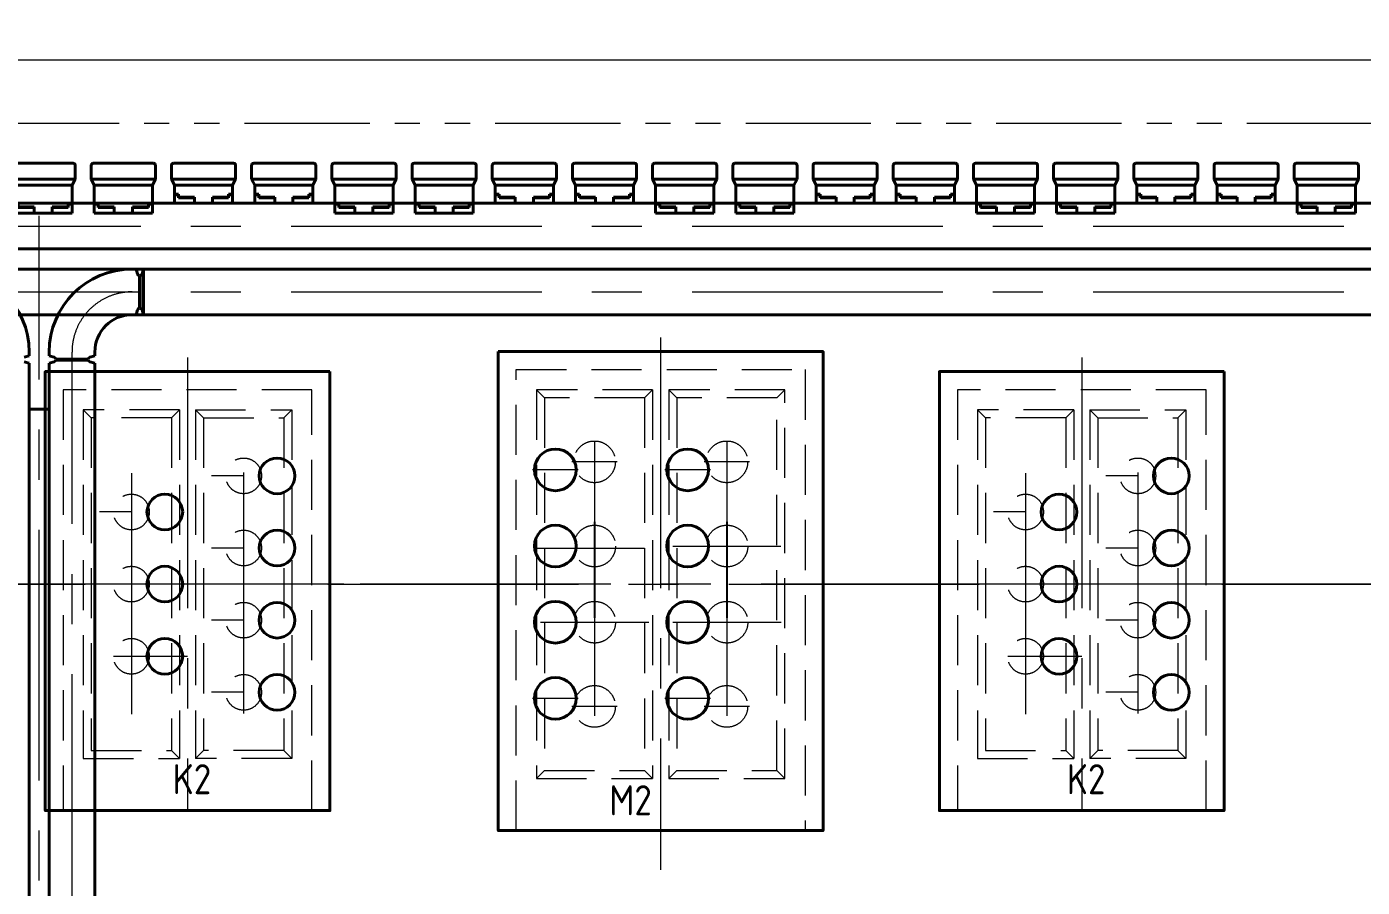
# Model space of a CAD drawing. Header units: millimetres. Extents: x 52110 to 400893, y -153728 to 31997.
# Drawn here: x 174106 to 177437, y -19887 to -17740 of the extents above; entities that cross this region are included whole.
import ezdxf

# ---------------------------------------------------------------- set-up
doc = ezdxf.new("R2010")
doc.units = ezdxf.units.MM
doc.header["$LTSCALE"] = 500
for name, pattern in [('CENTER', [2, 1.25, -0.25, 0.25, -0.25]), ('DASHED2', [0.375, 0.25, -0.125]), ('PHANTOM2', [1.25, 0.625, -0.125, 0.125, -0.125, 0.125, -0.125])]:
    doc.linetypes.add(name, pattern=pattern)
for name, color, linetype, lineweight in [('2D', 4, 'PHANTOM2', 20), ('BIAOZHU', 3, 'Continuous', 25), ('SHI', 7, 'Continuous', 40), ('WEN', 3, 'Continuous', 20), ('XU', 6, 'DASHED2', 20), ('ZHONG', 1, 'CENTER', 20)]:
    doc.layers.add(name, color=color, linetype=linetype, lineweight=lineweight)
doc.styles.add('GB', font='gbenor.shx', dxfattribs={"bigfont": 'gbcbig.shx'})
doc.dimstyles.new('ISO-25$0', dxfattribs={"dimscale": 40, "dimtxt": 3.5, "dimasz": 3.5, "dimexe": 1, "dimexo": 0.2, "dimgap": 1.2, "dimtad": 1, "dimtoh": 1, "dimdec": 1, "dimzin": 9, "dimdsep": 46, "dimtxsty": 'GB', "dimcen": 0, "dimclrd": 3, "dimclre": 3, "dimclrt": 256, "dimadec": 0, "dimazin": 2, "dimtfac": 1, "dimtdec": 1, "dimtix": 1, "dimtmove": 0, "dimatfit": 3, "dimldrblk": 'DOTSMALL', "dimfxl": 0, "dimlwd": -1, "dimlwe": 20, "dimarcsym": 0})

# ---------------------------------------------------------------- blocks, each defined once
blk = doc.blocks.new('A$C657A2665')
at = {"layer": 'SHI'}
for p, q in [((5, 100.6), (155, 100.6)), ((0, 95.6), (0, 60.6)), ((160, 95.6), (160, 60.6)), ((7.5, 45.6), (0, 60.6)), ((0, 60.6), (160, 60.6)), ((7.5, 45.6), (152.5, 45.6)), ((7.5, 45.6), (7.5, 0.6)), ((152.5, 45.6), (160, 60.6)), ((152.5, 45.6), (152.5, 0.6)), ((17.5, 23.6), (7.5, 23.6)), ((17.5, 21.8), (7.5, 21.8)), ((7.5, 0.6), (152.5, 0.6)), ((17.5, 23.6), (17.5, 13.9)), ((57.5, 15.5), (17.5, 15.5)), ((17.5, 13.9), (57.5, 13.9)), ((57.5, 15.5), (57.5, 0.6)), ((102.5, 15.5), (102.5, 0.6)), ((102.5, 15.5), (142.5, 15.5)), ((102.5, 13.9), (142.5, 13.9)), ((142.5, 23.6), (152.5, 23.6)), ((142.5, 23.6), (142.5, 13.9)), ((142.5, 21.8), (152.5, 21.8))]:
    blk.add_line(p, q, dxfattribs=at)
for centre, start, end in [((5, 95.6), 90, 180), ((155, 95.6), 0, 90)]:
    blk.add_arc(centre, 5, start, end, dxfattribs=at)
blk = doc.blocks.new('A$C3F4B5F2B')
at = {"layer": 'SHI'}
for p, q in [((0, 119.3), (0, 84.3)), ((5, 124.3), (155, 124.3)), ((160, 119.3), (160, 84.3)), ((0, 84.3), (160, 84.3)), ((7.5, 69.3), (0, 84.3)), ((7.5, 69.3), (7.5, 0)), ((7.5, 69.3), (152.5, 69.3)), ((152.5, 69.3), (160, 84.3)), ((152.5, 69.3), (152.5, 0)), ((17.5, 23.6), (7.5, 23.6)), ((17.5, 21.8), (7.5, 21.8)), ((7.5, 0), (152.5, 0)), ((17.5, 23.6), (17.5, 13.9)), ((57.5, 15.5), (17.5, 15.5)), ((17.5, 13.9), (57.5, 13.9)), ((57.5, 15.5), (57.5, 0)), ((102.5, 15.5), (142.5, 15.5)), ((102.5, 15.5), (102.5, 0)), ((102.5, 13.9), (142.5, 13.9)), ((142.5, 23.6), (142.5, 13.9)), ((142.5, 23.6), (152.5, 23.6)), ((142.5, 21.8), (152.5, 21.8))]:
    blk.add_line(p, q, dxfattribs=at)
for centre, start, end in [((5, 119.3), 90, 180), ((155, 119.3), 0, 90)]:
    blk.add_arc(centre, 5, start, end, dxfattribs=at)
at = {"layer": 'XU'}
blk.add_line((7.5, 24.3), (152.5, 24.3), dxfattribs=at)
blk = doc.blocks.new('sl')
at = {"layer": 'SHI'}
for p, q in [((211703.72, 79596.7), (224473.72, 79596.7)), ((224473.72, 79482.7), (211630.84, 79482.7)), ((220423.6, 79432.7), (216503.84, 79432.7)), ((219953.84, 79432.7), (224473.72, 79432.7)), ((220035.6, 79432.7), (220025.72, 79432.7)), ((220038.86, 79420.53), (220035.6, 79432.7)), ((220043.72, 79334.7), (220043.72, 79416.7)), ((220045.72, 79334.7), (220045.72, 79416.7)), ((220050.58, 79420.53), (220053.84, 79432.7)), ((220053.84, 79432.7), (220053.84, 79318.7)), ((220423.6, 79318.7), (216503.84, 79318.7)), ((219953.84, 79318.7), (224473.72, 79318.7)), ((220035.6, 79318.7), (220025.72, 79318.7)), ((220038.86, 79330.87), (220035.6, 79318.7)), ((220050.58, 79330.87), (220053.84, 79318.7)), ((219756.55, 79212.56), (219768.72, 79215.82)), ((219768.72, 79215.82), (219768.72, 79225.7)), ((219818.72, 79215.82), (219818.72, 79225.7)), ((219830.89, 79212.56), (219818.72, 79215.82)), ((219834.72, 79207.7), (219916.72, 79207.7)), ((219834.72, 79205.7), (219916.72, 79205.7)), ((219920.55, 79212.56), (219932.72, 79215.82)), ((219932.72, 79215.82), (219932.72, 79225.7)), ((219756.55, 79200.84), (219768.72, 79197.58)), ((219768.72, 79197.58), (219768.72, 79187.7)), ((219768.72, 74636.82), (219768.72, 79197.58)), ((219830.89, 79200.84), (219818.72, 79197.58)), ((219818.72, 79197.58), (219818.72, 79187.7)), ((219818.72, 74636.82), (219818.72, 79197.58)), ((219920.55, 79200.84), (219932.72, 79197.58)), ((219932.72, 79197.58), (219932.72, 79187.7)), ((219932.72, 76217.7), (219932.72, 79197.58)), ((219818.72, 79082.7), (219768.72, 79082.7))]:
    blk.add_line(p, q, dxfattribs=at)
for centre, radius, start, end in [((219561.72, 79225.7), 207, 0, 90), ((220025.72, 79225.7), 207, 90, 180), ((220043.72, 79421.7), 5, 193.51865, 270), ((220045.72, 79421.7), 5, 270, 346.48135), ((220025.72, 79225.7), 93, 90, 180), ((220043.72, 79329.7), 5, 90, 166.48135), ((220045.72, 79329.7), 5, 13.51865, 90), ((219829.72, 79207.7), 5, 0, 76.48135), ((219829.72, 79205.7), 5, 283.51865, 0), ((219921.72, 79207.7), 5, 103.51865, 180), ((219921.72, 79205.7), 5, 180, 256.48135)]:
    blk.add_arc(centre, radius, start, end, dxfattribs=at)
at = {"layer": 'ZHONG', "color": 1}
for p, q in [((211422.03, 79539.7), (224571.87, 79539.7)), ((219793.72, 74157.09), (219793.72, 79565.43)), ((211422.03, 79375.7), (224686.72, 79375.7)), ((219875.72, 74796.7), (219875.72, 79215.72))]:
    blk.add_line(p, q, dxfattribs=at)
at = {"layer": 'ZHONG'}
blk.add_line((219875.72, 79207.7), (219875.72, 79225.7), dxfattribs=at)
blk.add_arc((220025.72, 79225.7), 150, 90, 180, dxfattribs=at)
at = {"layer": 'WEN'}
for name, p in [('A$C3F4B5F2B', (219723.72, 79572.4)), ('A$C3F4B5F2B', (219923.72, 79572.4)), ('A$C657A2665', (220123.72, 79596.15)), ('A$C657A2665', (220323.72, 79596.15)), ('A$C3F4B5F2B', (220523.72, 79572.4)), ('A$C3F4B5F2B', (220723.72, 79572.4)), ('A$C657A2665', (220923.72, 79596.15)), ('A$C657A2665', (221123.72, 79596.15)), ('A$C3F4B5F2B', (221323.72, 79572.4)), ('A$C3F4B5F2B', (221523.72, 79572.4)), ('A$C657A2665', (221723.72, 79596.15)), ('A$C657A2665', (221923.72, 79596.15)), ('A$C3F4B5F2B', (222123.72, 79572.4)), ('A$C3F4B5F2B', (222323.72, 79572.4)), ('A$C657A2665', (222523.72, 79596.15)), ('A$C657A2665', (222723.72, 79596.15)), ('A$C3F4B5F2B', (222923.72, 79572.4))]:
    blk.add_blockref(name, p, dxfattribs=at)
blk = doc.blocks.new('A$C0F466767')
at = {"layer": 'BIAOZHU'}
for p, q in [((801.9, 893.2), (801.9, 734.2)), ((1131.9, 893.2), (1131.9, 734.2)), ((801.9, 812.7), (801.9, 653.7)), ((1131.9, 812.7), (1131.9, 653.7))]:
    blk.add_line(p, q, dxfattribs=at)
at = {"layer": 'SHI'}
blk.add_lwpolyline([(561.9, 1317.7), (1371.9, 1317.7), (1371.9, 122.7), (561.9, 122.7)], close=True, dxfattribs=at)
for centre in [(704.4, 1022.7), (1034.4, 1022.7), (704.4, 832.7), (1034.4, 832.7), (704.4, 642.7), (1034.4, 642.7), (704.4, 452.7), (1034.4, 452.7)]:
    blk.add_circle(centre, 52, dxfattribs=at)
at = {"layer": 'XU'}
for p, q in [((606.9, 1272.7), (1326.9, 1272.7)), ((606.9, 122.7), (606.9, 1272.7)), ((1326.9, 1272.7), (1326.9, 122.7)), ((676.9, 1202.7), (656.9, 1222.7)), ((926.9, 1202.7), (946.9, 1222.7)), ((926.9, 1202.7), (926.9, 272.7)), ((946.9, 1222.7), (946.9, 252.7)), ((986.9, 1222.7), (986.9, 252.7)), ((1006.9, 1202.7), (986.9, 1222.7)), ((1006.9, 1202.7), (1006.9, 272.7)), ((1256.9, 1202.7), (1276.9, 1222.7)), ((676.9, 272.7), (656.9, 252.7)), ((926.9, 272.7), (946.9, 252.7)), ((1006.9, 272.7), (986.9, 252.7)), ((1256.9, 272.7), (1276.9, 252.7))]:
    blk.add_line(p, q, dxfattribs=at)
for points in [[(946.9, 1222.7), (656.9, 1222.7), (656.9, 252.7), (946.9, 252.7)], [(926.9, 1202.7), (676.9, 1202.7), (676.9, 272.7), (926.9, 272.7)], [(986.9, 252.7), (1276.9, 252.7), (1276.9, 1222.7), (986.9, 1222.7)], [(1006.9, 272.7), (1256.9, 272.7), (1256.9, 1202.7), (1006.9, 1202.7)]]:
    blk.add_lwpolyline(points, dxfattribs=at)
for centre in [(801.9, 1042.7), (1131.9, 1042.7), (802.2, 832.7), (1132.2, 832.7), (802.2, 642.7), (1132.2, 642.7), (801.9, 432.7), (1131.9, 432.7)]:
    blk.add_circle(centre, 52, dxfattribs=at)
at = {"layer": 'ZHONG'}
for p, q in [((966.9, 1352.7), (966.9, 25)), ((801.9, 1094.7), (801.9, 459.7)), ((1131.9, 1094.7), (1131.9, 459.7)), ((858.8, 1042.7), (745, 1042.7)), ((1188.8, 1042.7), (1075, 1042.7)), ((761.3, 1022.7), (647.5, 1022.7)), ((801.9, 1009.8), (801.9, 408.7)), ((1091.3, 1022.7), (977.5, 1022.7)), ((1131.9, 1009.8), (1131.9, 408.7)), ((996.9, 832.7), (1266.9, 832.7)), ((656.9, 827.2), (926.9, 827.2)), ((656.9, 827.2), (926.9, 827.2)), ((136.6, 737.7), (1797.2, 737.7)), ((667.1, 642.7), (937.1, 642.7)), ((997.1, 642.7), (1267.1, 642.7)), ((761.3, 452.7), (647.5, 452.7)), ((1091.3, 452.7), (977.5, 452.7)), ((858.8, 432.7), (745, 432.7)), ((1188.8, 432.7), (1075, 432.7))]:
    blk.add_line(p, q, dxfattribs=at)
at = {"layer": 'BIAOZHU', "style": 'GB'}
blk.add_text('M2', height=75, dxfattribs=at).set_placement((838.9, 161))
blk = doc.blocks.new('A$C6D4E3C8E')
at = {"layer": 'SHI'}
blk.add_lwpolyline([(744.6, 1095), (34.6, 1095), (34.6, 0), (744.6, 0)], close=True, dxfattribs=at)
for centre in [(613, 835), (333, 744.9), (613, 655), (333, 564.9), (613, 475), (333, 384.9), (613, 295)]:
    blk.add_circle(centre, 44.5, dxfattribs=at)
at = {"layer": 'XU'}
for p, q in [((699.6, 1050), (79.6, 1050)), ((79.6, 1050), (79.6, 0)), ((699.6, 0), (699.6, 1050)), ((149.6, 980), (129.6, 1000)), ((349.6, 980), (369.6, 1000)), ((369.6, 1000), (369.6, 130)), ((409.6, 1000), (409.6, 130)), ((429.6, 980), (409.6, 1000)), ((629.6, 980), (649.6, 1000)), ((349.6, 980), (349.6, 150)), ((429.6, 980), (429.6, 150)), ((349.6, 150), (369.6, 130)), ((429.6, 150), (409.6, 130)), ((629.6, 150), (649.6, 130))]:
    blk.add_line(p, q, dxfattribs=at)
for points in [[(369.6, 1000), (129.6, 1000), (129.6, 130), (369.6, 130)], [(409.6, 1000), (649.6, 1000), (649.6, 130), (409.6, 130)], [(349.6, 980), (149.6, 980), (149.6, 150), (349.6, 150)], [(429.6, 980), (629.6, 980), (629.6, 150), (429.6, 150)]]:
    blk.add_lwpolyline(points, dxfattribs=at)
for centre in [(529.6, 835), (249.6, 744.9), (529.6, 655), (249.6, 564.9), (529.6, 475), (249.6, 384.9), (529.6, 295)]:
    blk.add_circle(centre, 44.5, dxfattribs=at)
at = {"layer": 'ZHONG'}
for p, q in [((389.6, 1130), (389.6, 0)), ((249.6, 841.6), (249.6, 240.4)), ((529.6, 835), (449.8, 835)), ((529.6, 843.1), (529.6, 242)), ((249.6, 744.9), (169.8, 744.9)), ((529.6, 655), (449.8, 655)), ((779.1, 565), (34.6, 565)), ((529.6, 475), (449.8, 475)), ((205.1, 384.9), (389.6, 384.9)), ((529.6, 295), (449.8, 295))]:
    blk.add_line(p, q, dxfattribs=at)
at = {"layer": 'BIAOZHU', "style": 'GB'}
blk.add_text('K2', height=75, dxfattribs=at).set_placement((352.4, 40.8))
blk = doc.blocks.new('*D1229')
at = {"layer": 'Defpoints', "color": 0}
for p in [(185687.4, -17822.3), (173872.4, -18080.4), (185687.4, -18085.4)]:
    blk.add_point(p, dxfattribs=at)
at = {"layer": 'WEN', "color": 3, "linetype": 'ByBlock', "lineweight": 20}
for p, q in [((173872.4, -18072.4), (173872.4, -17782.3)), ((185687.4, -18077.4), (185687.4, -17782.3))]:
    blk.add_line(p, q, dxfattribs=at)
at = {"layer": 'WEN', "color": 3, "linetype": 'ByBlock'}
blk.add_line((174012.4, -17822.3), (185547.4, -17822.3), dxfattribs=at)
at = {"layer": 'WEN', "color": 3}
for points in [[(174012.4, -17799), (174012.4, -17845.6), (173872.4, -17822.3)], [(185547.4, -17799), (185547.4, -17845.6), (185687.4, -17822.3)]]:
    blk.add_solid(points, dxfattribs=at)
at = {"layer": 'WEN', "insert": (179779.9, -17704.3), "char_height": 140, "attachment_point": 5, "style": 'GB'}
blk.add_mtext('11815', dxfattribs=at)
blk = doc.blocks.new('_DotSmall')
at = {"color": 0, "linetype": 'ByBlock', "const_width": 0.5}
blk.add_lwpolyline([(-0.0625, 0, 1), (0.0625, 0, 1)], format="xyb", close=True, dxfattribs=at)

msp = doc.modelspace()

# ---------------------------------------------------------------- linework, layer by layer
at = {"layer": '2D'}
msp.add_line((165899.40863, -17980.44466), (185927.35102, -17980.44466), dxfattribs=at)
at = {"layer": 'ZHONG', "color": 1}
msp.add_line((185562.72875, -19130.44466), (163880.8883, -19130.44466), dxfattribs=at)

# ---------------------------------------------------------------- block references
at = {"layer": 'SHI'}
msp.add_blockref('sl', (-45656.31305, -97777.1464), dxfattribs=at)
at = {"layer": 'WEN'}
for name, p in [('A$C0F466767', (172490.49255, -19868.17584)), ('A$C0F466767', (174720.49255, -19868.17584)), ('A$C0F466767', (176950.49255, -19868.17584)), ('A$C6D4E3C8E', (174117.84345, -19695.44476)), ('A$C6D4E3C8E', (176347.84345, -19695.44476))]:
    msp.add_blockref(name, p, dxfattribs=at)

# ---------------------------------------------------------------- dimensions: what is measured, and where the dimension line sits
dim = msp.add_linear_dim(base=(185687.40863, -17822.31146), p1=(173872.40863, -18080.44466), p2=(185687.40863, -18085.44466), dimstyle='ISO-25$0', override={"dimatfit": 0, "dimfxl": 1.25}, dxfattribs=at)
dim.commit()
dim.dimension.update_dxf_attribs({"geometry": '*D1229', "text_midpoint": (179779.90863, -17704.31146)})

doc.saveas('drawing.dxf')
